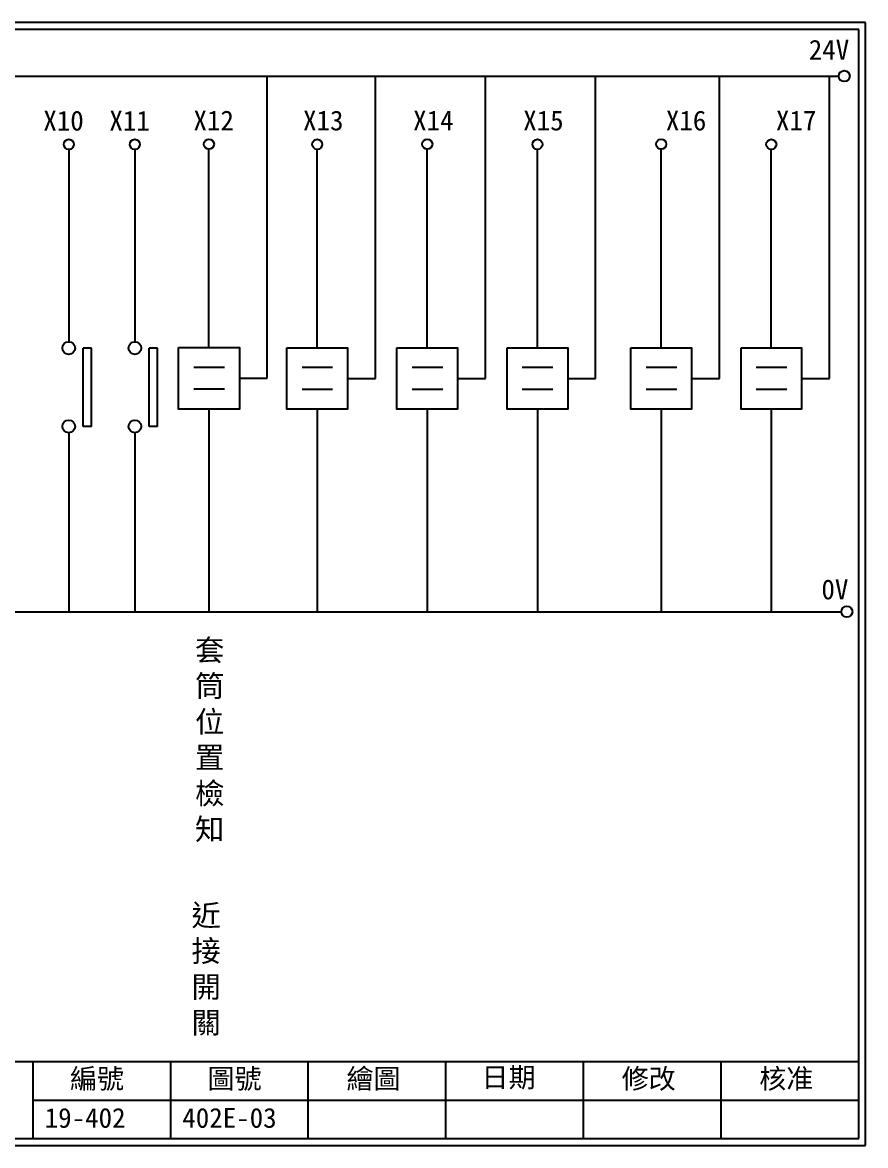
# Model space of a CAD drawing. Extents: x 275 to 562, y 265 to 469.
# Drawn here: x 408.7 to 561.9, y 264.9 to 468.9 of the extents above; entities that cross this region are included whole.
import ezdxf

# ---------------------------------------------------------------- set-up
doc = ezdxf.new("R2010")
doc.units = 0
doc.layers.get('0').update_dxf_attribs({"linetype": 'CONTINUOUS'})
doc.layers.add('圖框層', color=7, linetype='CONTINUOUS')
doc.layers.add('標尺寸層', color=3, linetype='CONTINUOUS')
doc.styles.add('CNS', font='romanc.shx', dxfattribs={"bigfont": 'chineset.shx'})
doc.styles.add('STSL', font='kaiu.ttf')

msp = doc.modelspace()

# ---------------------------------------------------------------- linework, layer by layer
for p, q in [((453.19, 404.29), (453.19, 459.2)), ((472.86, 404.26), (472.86, 459.17)), ((492.86, 404.26), (492.86, 459.17)), ((512.86, 404.26), (512.86, 459.17)), ((535.36, 404.26), (535.36, 459.17)), ((555.36, 404.26), (555.36, 459.17)), ((442.61, 409.87), (442.61, 445.89)), ((462.28, 409.84), (462.28, 445.86)), ((482.28, 409.84), (482.28, 445.86)), ((502.28, 409.84), (502.28, 445.86)), ((524.78, 409.84), (524.78, 445.86)), ((544.78, 409.84), (544.78, 445.86)), ((421.25, 409.78), (419.75, 409.78)), ((433.25, 409.78), (431.75, 409.78)), ((448.13, 404.29), (453.19, 404.29)), ((467.79, 404.26), (472.86, 404.26)), ((487.79, 404.26), (492.86, 404.26)), ((507.79, 404.26), (512.86, 404.26)), ((530.29, 404.26), (535.36, 404.26)), ((550.29, 404.26), (555.36, 404.26)), ((442.61, 398.71), (442.61, 361.94)), ((462.28, 398.68), (462.28, 361.9)), ((482.28, 398.68), (482.28, 361.9)), ((502.28, 398.68), (502.28, 361.9)), ((524.78, 398.68), (524.78, 361.9)), ((544.78, 398.68), (544.78, 361.9)), ((421.25, 395.55), (419.75, 395.55)), ((433.25, 395.55), (431.75, 395.55))]:
    msp.add_line(p, q)
for points in [[(437.1, 409.87), (448.13, 409.87), (448.13, 398.71), (437.1, 398.71)], [(456.76, 409.84), (467.79, 409.84), (467.79, 398.68), (456.76, 398.68)], [(476.76, 409.84), (487.79, 409.84), (487.79, 398.68), (476.76, 398.68)], [(496.76, 409.84), (507.79, 409.84), (507.79, 398.68), (496.76, 398.68)], [(519.27, 409.84), (530.29, 409.84), (530.29, 398.68), (519.27, 398.68)], [(539.27, 409.84), (550.29, 409.84), (550.29, 398.68), (539.27, 398.68)]]:
    msp.add_lwpolyline(points, close=True)
for centre in [(558.02, 459.17), (558.5, 361.9)]:
    msp.add_circle(centre, 1)
at = {"layer": '圖框層', "color": 7}
for p, q in [((561.9, 468.91), (274.9, 468.91)), ((560.65, 467.66), (276.15, 467.66)), ((560.65, 266.2), (560.65, 467.66)), ((561.9, 264.95), (561.9, 468.91)), ((276.15, 280.2), (560.65, 280.2)), ((410.65, 266.2), (410.65, 280.2)), ((435.65, 266.2), (435.65, 280.2)), ((460.65, 266.2), (460.65, 280.2)), ((485.65, 266.2), (485.65, 280.2)), ((510.65, 266.2), (510.65, 280.2)), ((535.65, 266.2), (535.65, 280.2)), ((410.65, 273.2), (560.65, 273.2)), ((276.15, 266.2), (560.65, 266.2)), ((274.9, 264.95), (561.9, 264.95))]:
    msp.add_line(p, q, dxfattribs=at)
at = {"layer": '標尺寸層', "color": 7}
for p, q in [((279.42, 459.17), (557.02, 459.17)), ((417.14, 445.86), (417.14, 410.93)), ((429.14, 445.86), (429.14, 410.93)), ((419.75, 395.55), (419.75, 409.78)), ((421.25, 395.55), (421.25, 409.78)), ((431.75, 395.55), (431.75, 409.78)), ((433.25, 395.55), (433.25, 409.78)), ((439.85, 406.32), (445.42, 406.32)), ((459.52, 406.29), (465.08, 406.29)), ((479.52, 406.29), (485.08, 406.29)), ((499.52, 406.29), (505.08, 406.29)), ((522.02, 406.29), (527.59, 406.29)), ((542.02, 406.29), (547.59, 406.29)), ((439.85, 402.35), (445.42, 402.35)), ((459.52, 402.32), (465.08, 402.32)), ((479.52, 402.32), (485.08, 402.32)), ((499.52, 402.32), (505.08, 402.32)), ((522.02, 402.32), (527.59, 402.32)), ((542.02, 402.32), (547.59, 402.32)), ((417.14, 394.41), (417.14, 361.9)), ((417.14, 394.4), (417.14, 361.9)), ((429.14, 394.41), (429.14, 361.9)), ((429.14, 394.4), (429.14, 361.9)), ((279.63, 361.9), (557.5, 361.9))]:
    msp.add_line(p, q, dxfattribs=at)
for centre, radius in [((417.14, 446.78), 0.92), ((429.14, 446.78), 0.92), ((442.61, 446.81), 0.92), ((462.28, 446.78), 0.92), ((482.28, 446.81), 0.92), ((502.28, 446.78), 0.92), ((524.78, 446.81), 0.92), ((544.78, 446.78), 0.92), ((417.14, 409.78), 1.15), ((429.14, 409.78), 1.15), ((417.14, 395.55), 1.15), ((429.14, 395.55), 1.15)]:
    msp.add_circle(centre, radius, dxfattribs=at)

# ---------------------------------------------------------------- texts
at = {"layer": '圖框層', "color": 4, "style": 'STSL'}
for s, p in [('24V', (551.58, 462.16)), ('X10', (412.51, 449.28)), ('X11', (424.51, 449.28)), ('X12', (439.79, 449.31)), ('X13', (459.7, 449.31)), ('X14', (479.7, 449.31)), ('X15', (499.7, 449.31)), ('X16', (525.62, 449.31)), ('X17', (545.62, 449.31)), ('0V', (553.88, 364.15)), ('繪圖', (467.59, 275.29)), ('日期', (492.12, 275.53)), ('編號', (417.36, 275.28)), ('圖號', (442.36, 275.28)), ('修改', (517.59, 275.29)), ('核准', (542.59, 275.29)), ('19-402', (412.76, 268.17)), ('402E-03', (437.76, 268.17))]:
    msp.add_text(s, height=3.6, dxfattribs=at).set_placement(p)
at = {"layer": '標尺寸層', "color": 7, "char_height": 3.9, "width": 4.9608, "attachment_point": 5, "style": 'CNS'}
for s, insert in [('{\\fDFKai-SB|b0|i0|c136|p65;套筒位置檢知}', (442.74, 338.45)), ('{\\fDFKai-SB|b0|i0|c136|p65;近接開關}', (442.1, 296.81))]:
    msp.add_mtext(s, dxfattribs=dict(at, insert=insert))

doc.saveas('drawing.dxf')
